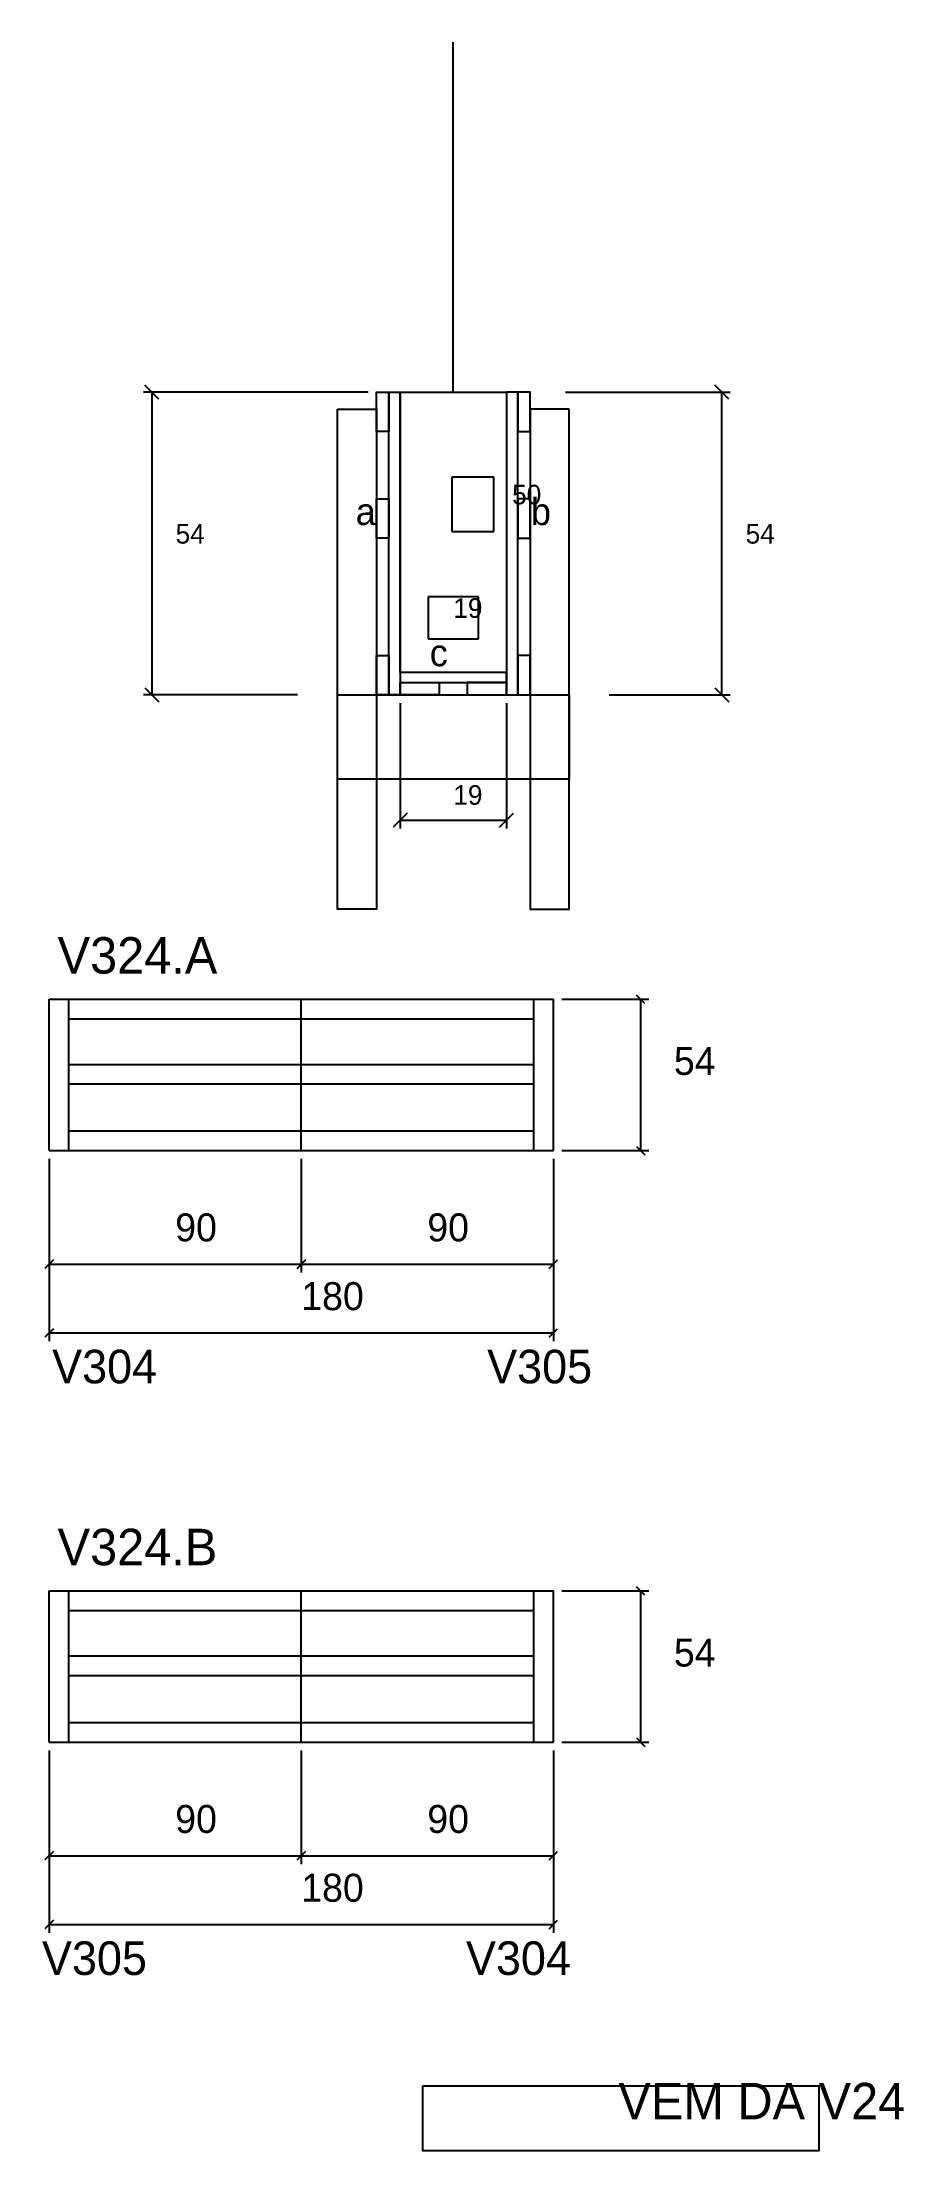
# Model space of a CAD drawing. Header units: metres. Extents: x 3045 to 3352, y 1827 to 2580.
import ezdxf

# ---------------------------------------------------------------- set-up
doc = ezdxf.new("R2010")
doc.units = ezdxf.units.M

msp = doc.modelspace()

# ---------------------------------------------------------------- linework, layer by layer
at = {"layer": 'CONCRETO', "color": 251}
msp.add_lwpolyline([(3172.5, 2454.95), (3210.5, 2454.95), (3210.5, 2426.95), (3210.5, 2354.95), (3172.5, 2354.95), (3172.5, 2454.95)], dxfattribs=at)
at = {"layer": 'COTA', "color": 4}
for p, q in [((3161.1, 2454.95), (3080.85, 2454.95)), ((3083.85, 2454.95), (3083.85, 2346.95)), ((3231.5, 2454.95), (3290.37, 2454.95)), ((3287.37, 2346.95), (3287.37, 2454.95)), ((3135.9, 2346.95), (3080.85, 2346.95)), ((3172.5, 2343.95), (3172.5, 2299.22)), ((3210.5, 2343.95), (3210.5, 2299.22)), ((3247.1, 2346.95), (3290.37, 2346.95)), ((3172.5, 2302.22), (3210.5, 2302.22)), ((3230.22, 2238.27), (3261.36, 2238.27)), ((3258.36, 2238.27), (3258.36, 2184.27)), ((3230.22, 2184.27), (3261.36, 2184.27)), ((3047.22, 2181.27), (3047.22, 2116.19)), ((3047.22, 2181.27), (3047.22, 2140.73)), ((3137.22, 2181.27), (3137.22, 2140.73)), ((3137.22, 2181.27), (3137.22, 2140.73)), ((3227.22, 2181.27), (3227.22, 2116.19)), ((3227.22, 2181.27), (3227.22, 2140.73)), ((3047.22, 2143.73), (3137.22, 2143.73)), ((3137.22, 2143.73), (3227.22, 2143.73)), ((3047.22, 2119.19), (3227.22, 2119.19)), ((3230.22, 2027.09), (3261.36, 2027.09)), ((3258.36, 2027.09), (3258.36, 1973.09)), ((3230.22, 1973.09), (3261.36, 1973.09)), ((3047.22, 1970.09), (3047.22, 1905.01)), ((3047.22, 1970.09), (3047.22, 1929.55)), ((3137.22, 1970.09), (3137.22, 1929.55)), ((3137.22, 1970.09), (3137.22, 1929.55)), ((3227.22, 1970.09), (3227.22, 1905.01)), ((3227.22, 1970.09), (3227.22, 1929.55)), ((3047.22, 1932.55), (3137.22, 1932.55)), ((3137.22, 1932.55), (3227.22, 1932.55)), ((3047.22, 1908.01), (3227.22, 1908.01))]:
    msp.add_line(p, q, dxfattribs=at)
at = {"layer": 'COTA'}
for p, q in [((3259.86, 2236.77), (3256.86, 2239.77)), ((3256.86, 2185.77), (3259.86, 2182.77)), ((3048.72, 2145.23), (3045.72, 2142.23)), ((3138.72, 2145.23), (3135.72, 2142.23)), ((3135.72, 2142.23), (3138.72, 2145.23)), ((3225.72, 2142.23), (3228.72, 2145.23)), ((3048.72, 2120.69), (3045.72, 2117.69)), ((3225.72, 2117.69), (3228.72, 2120.69)), ((3259.86, 2025.59), (3256.86, 2028.59)), ((3256.86, 1974.59), (3259.86, 1971.59)), ((3048.72, 1934.05), (3045.72, 1931.05)), ((3138.72, 1934.05), (3135.72, 1931.05)), ((3135.72, 1931.05), (3138.72, 1934.05)), ((3225.72, 1931.05), (3228.72, 1934.05)), ((3048.72, 1909.51), (3045.72, 1906.51)), ((3225.72, 1906.51), (3228.72, 1909.51))]:
    msp.add_line(p, q, dxfattribs=at)
for points in [[(3086.35, 2452.45), (3081.35, 2457.45)], [(3289.87, 2452.45), (3284.87, 2457.45)], [(3081.35, 2349.45), (3086.35, 2344.45)], [(3284.87, 2349.45), (3289.87, 2344.45)], [(3175, 2304.72), (3170, 2299.72)], [(3208, 2299.72), (3213, 2304.72)]]:
    msp.add_lwpolyline(points, dxfattribs=at)
at = {"layer": 'Cota Seção (2x)', "color": 180}
for p, q in [((3191, 2424.61), (3191, 2405.28)), ((3206, 2424.61), (3191, 2424.61)), ((3206, 2405.28), (3206, 2424.61)), ((3191, 2405.28), (3206, 2405.28)), ((3182.5, 2381.95), (3182.5, 2366.95)), ((3200.5, 2381.95), (3182.5, 2381.95)), ((3200.5, 2366.95), (3200.5, 2381.95)), ((3182.5, 2366.95), (3200.5, 2366.95))]:
    msp.add_line(p, q, dxfattribs=at)
at = {"layer": 'Madeira', "color": 126}
for points in [[(3168.5, 2440.95), (3164.1, 2440.95), (3164.1, 2454.95), (3168.5, 2454.95), (3168.5, 2440.95)], [(3214.5, 2440.95), (3218.9, 2440.95), (3218.9, 2454.95), (3214.5, 2454.95), (3214.5, 2440.95)], [(3168.5, 2402.92), (3164.1, 2402.92), (3164.1, 2416.92), (3168.5, 2416.92), (3168.5, 2402.92)], [(3214.5, 2402.92), (3218.9, 2402.92), (3218.9, 2416.92), (3214.5, 2416.92), (3214.5, 2402.92)], [(3168.5, 2346.95), (3164.1, 2346.95), (3164.1, 2360.95), (3168.5, 2360.95), (3168.5, 2346.95)], [(3214.5, 2346.95), (3218.9, 2346.95), (3218.9, 2360.95), (3214.5, 2360.95), (3214.5, 2346.95)], [(3172.5, 2346.95), (3172.5, 2351.35), (3186.5, 2351.35), (3186.5, 2346.95), (3172.5, 2346.95)], [(3210.5, 2346.95), (3210.5, 2351.35), (3196.5, 2351.35), (3196.5, 2346.95), (3210.5, 2346.95)]]:
    msp.add_lwpolyline(points, dxfattribs=at)
at = {"layer": 'Painéis', "color": 200}
for p, q in [((3047.22, 2184.27), (3047.22, 2238.27)), ((3047.22, 2238.27), (3227.22, 2238.27)), ((3137.22, 2184.27), (3137.22, 2238.27)), ((3227.22, 2184.27), (3227.22, 2238.27)), ((3047.22, 2184.27), (3227.22, 2184.27)), ((3047.22, 1973.09), (3047.22, 2027.09)), ((3047.22, 2027.09), (3227.22, 2027.09)), ((3137.22, 1973.09), (3137.22, 2027.09)), ((3227.22, 1973.09), (3227.22, 2027.09)), ((3047.22, 1973.09), (3227.22, 1973.09))]:
    msp.add_line(p, q, dxfattribs=at)
for points in [[(3168.5, 2454.95), (3172.5, 2454.95), (3172.5, 2346.95), (3168.5, 2346.95), (3168.5, 2454.95)], [(3214.5, 2454.95), (3210.5, 2454.95), (3210.5, 2346.95), (3214.5, 2346.95), (3214.5, 2454.95)], [(3210.5, 2351.35), (3210.5, 2354.95), (3172.5, 2354.95), (3172.5, 2351.35), (3210.5, 2351.35)]]:
    msp.add_lwpolyline(points, dxfattribs=at)
at = {"layer": 'SARR_2.2x7', "color": 40}
for p, q in [((3054.22, 2184.27), (3054.22, 2238.27)), ((3220.22, 2184.27), (3220.22, 2238.27)), ((3054.22, 2231.27), (3137.22, 2231.27)), ((3137.22, 2231.27), (3220.22, 2231.27)), ((3054.22, 2215.05), (3137.22, 2215.05)), ((3137.22, 2215.05), (3220.22, 2215.05)), ((3054.22, 2208.05), (3137.22, 2208.05)), ((3137.22, 2208.05), (3220.22, 2208.05)), ((3054.22, 2191.27), (3137.22, 2191.27)), ((3137.22, 2191.27), (3220.22, 2191.27)), ((3054.22, 1973.09), (3054.22, 2027.09)), ((3220.22, 1973.09), (3220.22, 2027.09)), ((3054.22, 2020.09), (3137.22, 2020.09)), ((3137.22, 2020.09), (3220.22, 2020.09)), ((3054.22, 2003.87), (3137.22, 2003.87)), ((3137.22, 2003.87), (3220.22, 2003.87)), ((3054.22, 1996.87), (3137.22, 1996.87)), ((3137.22, 1996.87), (3220.22, 1996.87)), ((3054.22, 1980.09), (3137.22, 1980.09)), ((3137.22, 1980.09), (3220.22, 1980.09))]:
    msp.add_line(p, q, dxfattribs=at)
at = {"layer": 'SARR_3.5x7', "color": 81}
for points in [[(3150.1, 2448.95), (3164.1, 2448.95), (3164.1, 2270.47), (3150.1, 2270.47), (3150.1, 2448.95)], [(3232.9, 2448.95), (3218.9, 2448.95), (3218.9, 2270.47), (3232.9, 2270.47), (3232.9, 2448.95)], [(3150.1, 2346.95), (3232.9, 2346.95), (3232.9, 2316.89), (3150.1, 2316.89), (3150.1, 2346.95)]]:
    msp.add_lwpolyline(points, dxfattribs=at)
at = {"layer": 'Texto Seção', "color": 252}
msp.add_line((3191.5, 2454.95), (3191.5, 2579.95), dxfattribs=at)
at = {"layer": 'Texto Seção', "color": 7}
msp.add_lwpolyline([(3180.58, 1850.42), (3322.03, 1850.42), (3322.03, 1827.22), (3180.58, 1827.22), (3180.58, 1850.42)], dxfattribs=at)

# ---------------------------------------------------------------- texts
at = {"layer": '5', "color": 5}
for s, p in [('V304', (3048.26, 2101.18)), ('V305', (3203.58, 2101.18)), ('V305', (3044.64, 1889.99)), ('V304', (3196.02, 1889.99))]:
    msp.add_text(s, height=12, dxfattribs=at).set_placement(p)
at = {"layer": 'COTA', "color": 1}
for s, p in [('54', (3092.35, 2400.95)), ('54', (3295.87, 2400.95)), ('19', (3191.5, 2307.72))]:
    msp.add_text(s, height=7, dxfattribs=at).set_placement(p)
at = {"layer": 'COTA', "color": 240}
for s, p in [('54', (3270.25, 2211.27)), ('90', (3092.22, 2151.86)), ('90', (3182.22, 2151.86)), ('180', (3137.22, 2127.31)), ('54', (3270.25, 2000.09)), ('90', (3092.22, 1940.68)), ('90', (3182.22, 1940.68)), ('180', (3137.22, 1916.13))]:
    msp.add_text(s, height=10, dxfattribs=at).set_placement(p)
at = {"layer": 'Cota Seção (2x)', "color": 1}
for s, p in [('50', (3212.5, 2414.95)), ('19', (3191.5, 2374.45))]:
    msp.add_text(s, height=7, dxfattribs=at).set_placement(p)
at = {"layer": 'detalhes', "color": 4}
for s, p in [('b', (3219.22, 2407.57)), ('a', (3156.67, 2407.58)), ('c', (3183.1, 2357.18))]:
    msp.add_text(s, height=9.6, dxfattribs=at).set_placement(p)
at = {"layer": 'Texto Seção', "color": 7}
for s, p in [('V324.A', (3050.22, 2247.46)), ('V324.B', (3050.22, 2036.27)), ('VEM DA V24', (3250.44, 1838.47))]:
    msp.add_text(s, height=13, dxfattribs=at).set_placement(p)

doc.saveas('drawing.dxf')
